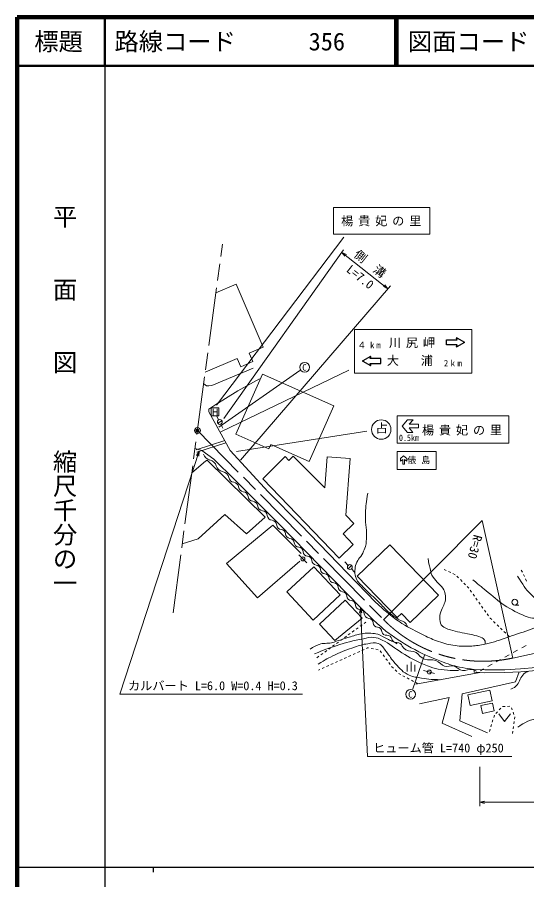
# Model space of a CAD drawing. Units: millimetres, scale not verified. Extents: x 40000 to 680000, y 20000 to 380000.
# Drawn here: x 40000 to 144845, y 202409 to 380000 of the extents above; entities that cross this region are included whole.
import ezdxf
from ezdxf.enums import TextEntityAlignment as Align

# ---------------------------------------------------------------- set-up
doc = ezdxf.new("R2010")
doc.units = ezdxf.units.MM
doc.header["$LTSCALE"] = 1000
doc.header["$PDMODE"] = 32
doc.header["$PDSIZE"] = 500
doc.linetypes.add('CHAIN', pattern=[18.5, 12, -1.5, 3.5, -1.5])
for name, color, linetype, lineweight in [('M-BGD', 7, 'Continuous', 13), ('M-BMK', 2, 'CHAIN', 13), ('M-BMK-SRVR', 3, 'Continuous', 13), ('M-STR-HTXT', 7, 'Continuous', 13), ('M-STR-STRC', 7, 'Continuous', 13), ('M-TTL', 2, 'Continuous', 140), ('M-TTL-BAND', 7, 'Continuous', 25), ('M-TTL-LINE', 7, 'Continuous', 50), ('M-TTL-TXT', 7, 'Continuous', 13)]:
    doc.layers.add(name, color=color, linetype=linetype, lineweight=lineweight)
doc.layers.add('M-OTRS', color=6, linetype='Continuous')
doc.styles.add('@ＭＳ ゴシック', font='')
doc.styles.add('ＭＳ ゴシック', font='')
doc.styles.get('@ＭＳ ゴシック').set_extended_font_data('@MS Gothic')
doc.styles.get('ＭＳ ゴシック').set_extended_font_data('MS Gothic')

msp = doc.modelspace()

# ---------------------------------------------------------------- linework, layer by layer
at = {"layer": 'M-BGD'}
for p, q in [((85038, 325029), (80866, 323223)), ((90637, 312095), (85038, 325029)), ((87716, 310830), (90637, 312095)), ((88472, 309084), (87716, 310830)), ((78685, 306921), (85252, 309764)), ((85252, 309764), (86008, 308017)), ((86008, 308017), (88472, 309084)), ((88559, 307759), (80023, 304172)), ((81455, 295605), (98156, 307250)), ((84998, 294126), (90475, 306486)), ((89816, 305565), (85393, 303093)), ((90475, 306486), (105157, 299979)), ((78698, 304312), (78365, 304526)), ((78967, 304140), (78698, 304312)), ((79430, 304107), (78967, 304140)), ((80023, 304172), (79430, 304107)), ((85393, 303093), (80881, 300276)), ((80881, 300276), (79438, 299318)), ((79438, 299318), (79394, 298769)), ((79394, 298769), (83811, 290826)), ((81490, 299556), (79890, 299556)), ((79890, 299556), (79890, 297956)), ((80323, 298024), (80323, 299384)), ((80323, 298756), (81116, 298756)), ((81116, 299392), (81116, 298029)), ((81490, 297956), (81490, 299556)), ((105157, 299979), (100084, 288534)), ((79890, 297956), (81490, 297956)), ((81443, 297108), (81063, 297835)), ((81245, 296441), (82132, 296904)), ((81916, 296227), (82335, 295423)), ((91767, 291126), (84998, 294126)), ((82685, 292851), (76784, 290951)), ((82922, 292402), (76937, 290475)), ((92172, 292041), (91767, 291126)), ((100084, 288534), (92172, 292041)), ((76585, 291220), (77966, 290820)), ((77966, 290820), (80456, 289027)), ((83811, 290826), (91623, 282267)), ((95103, 289552), (90551, 284984)), ((95920, 288738), (95103, 289552)), ((96773, 289594), (95920, 288738)), ((103291, 283100), (96773, 289594)), ((103776, 289478), (103291, 283100)), ((108476, 289121), (103776, 289478)), ((78745, 288571), (75909, 286168)), ((79111, 288792), (78745, 288571)), ((91041, 277078), (79111, 288792)), ((80456, 289027), (84786, 284787)), ((107590, 277464), (108476, 289121)), ((84786, 284787), (93963, 275565)), ((90551, 284984), (106277, 268658)), ((91623, 282267), (98270, 275568)), ((82745, 277582), (77248, 272627)), ((87187, 273657), (82745, 277582)), ((91041, 277078), (87187, 273657)), ((109253, 275738), (107590, 277464)), ((83066, 267560), (92625, 275410)), ((92625, 275410), (98441, 269559)), ((93963, 275565), (110717, 258429)), ((98270, 275568), (113808, 259513)), ((107046, 273613), (109253, 275738)), ((109152, 271427), (107046, 273613)), ((77248, 272627), (73959, 271593)), ((106277, 268658), (109152, 271427)), ((116671, 271378), (109953, 264905)), ((126695, 260974), (116671, 271378)), ((98494, 268742), (97925, 269317)), ((98494, 268742), (99064, 268181)), ((99064, 268181), (99574, 267665)), ((89463, 260472), (83066, 267560)), ((98150, 267996), (89463, 260472)), ((101052, 266869), (95466, 261679)), ((106455, 261054), (101052, 266869)), ((108098, 267143), (107412, 267888)), ((108081, 266448), (108816, 267126)), ((108784, 266416), (109397, 265749)), ((109953, 264905), (118163, 256384)), ((128294, 266096), (127845, 266315)), ((129193, 265656), (128744, 265876)), ((130091, 265216), (129642, 265436)), ((130833, 264561), (130483, 264918)), ((143951, 265719), (143732, 266169)), ((144390, 264821), (144170, 265270)), ((131533, 263846), (131183, 264203)), ((132233, 263132), (131883, 263489)), ((144828, 263922), (144609, 264371)), ((95466, 261679), (100869, 255863)), ((132901, 262449), (132583, 262775)), ((132927, 262413), (132901, 262449)), ((133510, 261600), (133219, 262007)), ((134092, 260788), (133801, 261194)), ((100869, 255863), (106455, 261054)), ((107449, 259999), (102202, 255049)), ((110954, 256284), (107449, 259999)), ((120888, 255380), (126695, 260974)), ((134675, 259975), (134384, 260381)), ((135258, 259162), (134966, 259568)), ((110717, 258429), (113027, 256117)), ((135840, 258349), (135549, 258756)), ((136423, 257537), (136132, 257943)), ((142384, 258964), (143184, 258964)), ((110954, 256284), (105358, 251703)), ((118163, 256384), (119074, 257262)), ((119074, 257262), (120888, 255380)), ((137005, 256724), (136714, 257130)), ((137317, 256289), (137297, 256317)), ((137650, 255965), (137317, 256289)), ((102202, 255049), (105358, 251703)), ((110149, 254297), (109744, 254002)), ((110957, 254885), (110553, 254591)), ((111766, 255473), (111362, 255179)), ((138367, 255267), (138008, 255616)), ((139083, 254569), (138725, 254918)), ((139800, 253872), (139441, 254221)), ((107723, 252532), (107319, 252237)), ((108532, 253120), (108127, 252826)), ((109340, 253708), (108936, 253414)), ((140516, 253174), (140158, 253523)), ((141233, 252476), (140874, 252825)), ((105297, 250767), (104893, 250472)), ((106106, 251355), (105701, 251061)), ((106914, 251943), (106510, 251649)), ((144698, 250676), (143824, 250189)), ((102871, 249002), (102467, 248707)), ((103680, 249590), (103276, 249296)), ((104488, 250178), (104084, 249884)), ((109563, 249016), (109107, 248809)), ((110473, 249430), (110018, 249223)), ((111383, 249844), (110928, 249637)), ((112093, 250167), (111838, 250051)), ((112310, 250128), (112093, 250167)), ((113294, 249952), (112802, 250040)), ((114278, 249775), (113786, 249863)), ((114971, 249130), (114674, 249532)), ((115564, 248325), (115267, 248727)), ((123793, 248662), (121378, 241730)), ((141204, 248729), (140330, 248242)), ((142951, 249703), (142077, 249216)), ((102063, 248413), (101658, 248119)), ((105011, 246945), (104556, 246738)), ((105922, 247359), (105466, 247152)), ((106832, 247773), (106377, 247566)), ((107742, 248188), (107287, 247981)), ((108652, 248602), (108197, 248395)), ((116157, 247520), (115861, 247922)), ((116750, 246715), (116454, 247117)), ((121028, 245255), (121028, 247255)), ((139457, 247756), (138583, 247269)), ((102281, 245703), (102025, 245587)), ((103191, 246117), (102736, 245910)), ((104101, 246531), (103646, 246324)), ((117073, 246278), (117047, 246312)), ((117403, 245962), (117073, 246278)), ((118128, 245273), (117766, 245618)), ((120228, 245255), (120228, 246655)), ((121828, 245255), (121828, 246655)), ((135195, 245079), (122050, 242705)), ((124396, 245290), (123618, 245514)), ((124396, 245290), (125168, 245079)), ((125168, 245079), (125864, 244879)), ((134019, 245127), (134044, 245727)), ((135963, 245808), (135313, 245446)), ((137710, 246782), (136836, 246295)), ((143293, 245212), (142519, 243171)), ((118599, 244824), (118490, 244928)), ((118907, 244659), (118599, 244824)), ((119789, 244188), (119348, 244424)), ((120671, 243717), (120230, 243952)), ((121553, 243245), (121112, 243481)), ((122435, 242774), (121994, 243010)), ((142519, 243171), (131561, 240723)), ((122770, 238640), (128913, 239912)), ((128913, 239912), (127459, 234642)), ((131561, 240723), (131052, 235150)), ((137264, 241418), (132725, 240481)), ((132725, 240481), (133174, 238305)), ((137713, 239242), (137264, 241418)), ((133174, 238305), (137713, 239242)), ((137829, 238768), (135406, 238268)), ((135406, 238268), (135736, 236671)), ((138159, 237172), (137829, 238768)), ((139885, 238086), (140384, 238100)), ((140884, 238114), (141384, 238128)), ((135736, 236671), (138159, 237172)), ((138040, 235797), (138184, 236276)), ((138509, 236651), (138849, 237017)), ((139071, 236578), (140271, 234978)), ((139190, 237383), (139531, 237748)), ((140271, 234978), (141471, 236578)), ((141680, 237835), (141860, 237368)), ((142040, 236902), (142220, 236435)), ((127459, 234642), (133565, 231916)), ((131052, 235150), (136759, 232666)), ((137753, 234839), (137897, 235318)), ((142253, 234976), (142188, 234480)), ((142384, 235967), (142319, 235471)), ((137178, 232923), (137322, 233402)), ((137466, 233881), (137609, 234360)), ((141992, 232993), (141927, 232497)), ((142123, 233984), (142058, 233488))]:
    msp.add_line(p, q, dxfattribs=at)
for points in [[(134019, 245127), (136190, 245038), (140328, 245064), (143599, 245227), (146857, 245512), (150334, 245952), (154858, 246906), (158329, 247853), (164299, 249795), (167714, 250836), (170739, 251804), (172721, 252382), (176421, 253267), (181785, 254530), (184571, 255126), (188430, 255917)], [(134044, 245727), (136200, 245638), (140311, 245664), (143558, 245826), (146793, 246108), (150234, 246544), (154717, 247489), (158158, 248428), (164118, 250367), (167535, 251409), (170564, 252378), (172567, 252963), (176282, 253851), (181654, 255115), (184448, 255713), (188309, 256504)]]:
    msp.add_lwpolyline(points, dxfattribs=at)
for centre, radius in [((99129, 307932), 1000), ((81689, 296672), 500), ((98785, 268467), 400), ((108449, 266787), 500), ((142384, 259564), 600), ((124784, 245193), 400), ((120937, 240593), 1000)]:
    msp.add_circle(centre, radius, dxfattribs=at)
for centre, radius, start, end in [((79970, 290501), 1696, 195.93785, 258.95655), ((79321, 287173), 1696, 15.93785, 78.95655), ((82581, 288104), 1696, 195.93785, 258.95655), ((81932, 284776), 1696, 15.93785, 78.95655), ((84647, 285348), 1090, 185.57891, 264.75232), ((84448, 283177), 1090, 5.57891, 84.75232), ((86618, 283389), 1090, 185.57891, 264.75232), ((86418, 281217), 1090, 5.57891, 84.75232), ((88588, 281429), 1090, 185.57891, 264.75232), ((88389, 279258), 1090, 5.57891, 84.75232), ((90559, 279470), 1090, 185.57891, 264.75232), ((90359, 277299), 1090, 5.57891, 84.75232), ((92529, 277511), 1090, 185.57891, 264.75232), ((92330, 275340), 1090, 5.57891, 84.75232), ((94363, 275479), 949, 181.97399, 267.09401), ((94267, 273583), 949, 1.97399, 87.09401), ((96164, 273649), 949, 181.97399, 267.09401), ((96067, 271753), 949, 1.97399, 87.09401), ((97964, 271818), 949, 181.97399, 267.09401), ((97868, 269923), 949, 1.97399, 87.09401), ((99765, 269988), 949, 181.97399, 267.09401), ((99669, 268093), 949, 1.97399, 87.09401), ((101566, 268158), 949, 181.97399, 267.09401), ((101469, 266262), 949, 1.97399, 87.09401), ((103366, 266328), 949, 181.97399, 267.09401), ((103270, 264432), 949, 1.97399, 87.09401), ((105167, 264498), 949, 181.97399, 267.09401), ((105071, 262602), 949, 1.97399, 87.09401), ((106968, 262667), 949, 181.97399, 267.09401), ((106872, 260772), 949, 1.97399, 87.09401), ((108768, 260837), 949, 181.97399, 267.09401), ((108672, 258942), 949, 1.97399, 87.09401), ((110569, 259007), 949, 181.97399, 267.09401), ((110473, 257111), 949, 1.97399, 87.09401), ((112370, 257177), 949, 181.97399, 267.09401), ((112274, 255281), 949, 1.97399, 87.09401), ((114170, 255347), 949, 181.97399, 267.09401), ((114074, 253451), 949, 1.97399, 87.09401), ((115948, 253674), 945, 191.62822, 276.94979), ((116177, 251798), 945, 11.62822, 96.94979), ((118027, 252179), 945, 191.62822, 276.94979), ((118256, 250304), 945, 11.62822, 96.94979), ((121128, 251813), 2351, 214.12252, 267.44872), ((120918, 247116), 2351, 34.12252, 87.44872), ((124732, 250298), 2638, 224.9525, 275.24), ((125214, 245044), 2638, 44.9525, 95.24), ((128440, 248269), 1923, 225.04117, 284.12397), ((129378, 244539), 1923, 45.04117, 104.12397), ((131940, 247450), 1962, 232.19735, 290.67745), ((133325, 243779), 1962, 52.19735, 110.67745)]:
    msp.add_arc(centre, radius, start, end, dxfattribs=at)
for points, knots in [([(120286, 254556), (120215, 254791), (120146, 254889), (120022, 255082), (119625, 255702), (119022, 255649), (118414, 256063), (117662, 256577), (117207, 256825), (116524, 257427), (115620, 258223), (115217, 258777), (114359, 259624), (113219, 260749), (112493, 261292), (111403, 262467), (110695, 263230), (110065, 263552), (109723, 264534), (109394, 265478), (109448, 266109), (109632, 267091), (109846, 268232), (110582, 268637), (111086, 269684), (111333, 270196), (111515, 270472), (111657, 271022), (111867, 271833), (111842, 272318), (111867, 273155), (111924, 274998), (111561, 276029), (111647, 277871), (111723, 279500), (111818, 280111), (112156, 282014)], [0, 0, 0, 0, 1, 1, 1, 2, 2, 2, 3, 3, 3, 4, 4, 4, 5, 5, 5, 6, 6, 6, 7, 7, 7, 8, 8, 8, 9, 9, 9, 10, 10, 10, 11, 11, 11, 12, 12, 12, 12]), ([(113808, 259513), (115005, 258386), (115350, 258059), (116409, 257209), (117449, 256374), (118036, 255899), (119171, 255198), (120863, 254152), (121860, 253641), (123654, 252781), (124827, 252218), (125467, 251842), (126707, 251448), (128024, 251029), (128778, 250811), (130148, 250624), (131301, 250467), (131963, 250460), (133126, 250517), (134224, 250571), (134841, 250651), (135921, 250856), (137711, 251198), (138667, 251600), (140402, 252161), (144173, 253381), (146234, 254219), (149949, 255602), (152790, 256659), (154361, 257307), (157200, 258370), (159449, 259213), (160778, 259515), (162967, 260502), (164449, 261171), (165295, 261559), (166614, 262511), (167959, 263482), (168673, 264091), (169861, 265249), (170630, 265999), (171046, 266454), (171630, 267357), (171933, 267826), (172047, 268004), (172346, 268594)], [0, 0, 0, 0, 1, 1, 1, 2, 2, 2, 3, 3, 3, 4, 4, 4, 5, 5, 5, 6, 6, 6, 7, 7, 7, 8, 8, 8, 9, 9, 9, 10, 10, 10, 11, 11, 11, 12, 12, 12, 13, 13, 13, 14, 14, 14, 15, 15, 15, 15]), ([(136277, 250926), (136305, 251249), (136336, 251451), (136182, 251724), (136053, 251954), (135921, 252057), (135694, 252191), (135150, 252511), (134777, 252561), (134165, 252715), (133569, 252865), (133227, 252910), (132628, 253045), (131055, 253402), (130147, 253516), (128618, 254032), (128161, 254186), (127873, 254268), (127520, 254597), (127086, 255000), (127024, 255415), (126954, 256002), (126881, 256615), (126974, 256978), (127148, 257569), (127312, 258126), (127561, 258378), (127768, 258920), (127930, 259346), (128047, 259584), (128107, 260035), (128167, 260486), (128144, 260751), (128059, 261198), (127961, 261708), (127860, 261998), (127590, 262442), (127249, 263003), (126850, 263155), (126429, 263659), (125965, 264212), (125672, 264510), (125338, 265149), (125078, 265647), (125077, 265986), (124938, 266530), (124738, 267315), (124701, 267595), (124539, 268566)], [0, 0, 0, 0, 1, 1, 1, 2, 2, 2, 3, 3, 3, 4, 4, 4, 5, 5, 5, 6, 6, 6, 7, 7, 7, 8, 8, 8, 9, 9, 9, 10, 10, 10, 11, 11, 11, 12, 12, 12, 13, 13, 13, 14, 14, 14, 15, 15, 15, 16, 16, 16, 16]), ([(164359, 261192), (164262, 261301), (164194, 261334), (164076, 261408), (163543, 261740), (163096, 261462), (162468, 261441), (161714, 261415), (161302, 261255), (160575, 261050), (158286, 260404), (157090, 259768), (154805, 259106), (154037, 258884), (153594, 258794), (152802, 258686), (151926, 258567), (151419, 258527), (150540, 258622), (149586, 258724), (148987, 258701), (148142, 259155), (147102, 259712), (146661, 260259), (145815, 261081), (144469, 262389), (144111, 263092), (142944, 264934)], [0, 0, 0, 0, 1, 1, 1, 2, 2, 2, 3, 3, 3, 4, 4, 4, 5, 5, 5, 6, 6, 6, 7, 7, 7, 8, 8, 8, 9, 9, 9, 9]), ([(150680, 255916), (150520, 256051), (150449, 256093), (150285, 256182), (149950, 256364), (149718, 256451), (149338, 256419), (149041, 256393), (148893, 256279), (148598, 256239), (147959, 256152), (147588, 256135), (146947, 256203), (146245, 256278), (145835, 256276), (145164, 256491), (143350, 257073), (142416, 257653), (140778, 258624), (139151, 259588), (138404, 260378), (136925, 261556), (135668, 262557), (135263, 262893), (133751, 264173)], [0, 0, 0, 0, 1, 1, 1, 2, 2, 2, 3, 3, 3, 4, 4, 4, 5, 5, 5, 6, 6, 6, 7, 7, 7, 8, 8, 8, 8]), ([(113027, 256117), (113697, 255480), (113887, 255311), (114455, 254813), (115386, 253996), (115915, 253541), (116926, 252826), (119058, 251318), (120314, 250540), (122645, 249363), (124547, 248402), (125664, 247961), (127661, 247218), (129139, 246668), (129986, 246378), (131535, 246082), (132507, 245896), (132868, 245838), (134044, 245727)], [0, 0, 0, 0, 1, 1, 1, 2, 2, 2, 3, 3, 3, 4, 4, 4, 5, 5, 5, 6, 6, 6, 6]), ([(118167, 251007), (117170, 251502), (116916, 251629), (116110, 252019), (115355, 252385), (114975, 252704), (114172, 252945), (113650, 253102), (113336, 253115), (112793, 253150), (112155, 253191), (111790, 253203), (111156, 253115), (110120, 252971), (109564, 252753), (108561, 252458), (107797, 252234), (107381, 252069), (106622, 251828), (105857, 251586), (105442, 251402), (104660, 251222), (103681, 250998), (103061, 251196), (102115, 250859), (101350, 250586), (101035, 250402), (100274, 249890)], [0, 0, 0, 0, 1, 1, 1, 2, 2, 2, 3, 3, 3, 4, 4, 4, 5, 5, 5, 6, 6, 6, 7, 7, 7, 8, 8, 8, 9, 9, 9, 9]), ([(130813, 245520), (129776, 245462), (129423, 245489), (128535, 245552), (126620, 245689), (125536, 245983), (123754, 246699), (121858, 247461), (120887, 248104), (119134, 249155), (117524, 250119), (116800, 250970), (115101, 251766), (114457, 252067), (114074, 252252), (113367, 252315), (112538, 252388), (112072, 252194), (111256, 252035), (109015, 251599), (107766, 251289), (105594, 250585), (103845, 250018), (103236, 249785), (101184, 248937)], [0, 0, 0, 0, 1, 1, 1, 2, 2, 2, 3, 3, 3, 4, 4, 4, 5, 5, 5, 6, 6, 6, 7, 7, 7, 8, 8, 8, 8]), ([(143011, 233816), (143601, 234280), (143854, 234405), (144428, 234725), (146113, 235664), (147312, 235590), (149190, 236034), (151561, 236593), (152998, 236497), (155296, 237306), (157123, 237949), (158010, 238643), (159803, 239377), (162383, 240434), (163871, 240943), (166563, 241667), (168354, 242149), (169365, 242731), (171216, 242612), (172442, 242533), (173067, 242105), (174269, 241849), (175228, 241645), (175761, 241448), (176740, 241413), (178198, 241361), (179019, 241560), (180448, 241849), (182602, 242285), (183743, 242807), (185821, 243524), (187846, 244223), (189140, 244340), (190934, 245511), (191506, 245884), (191922, 246096), (192194, 246722), (192522, 247478), (192408, 247989), (192509, 248806), (192619, 249703), (192450, 250249), (192727, 251108), (192972, 251870), (193177, 252188), (193688, 252918)], [0, 0, 0, 0, 1, 1, 1, 2, 2, 2, 3, 3, 3, 4, 4, 4, 5, 5, 5, 6, 6, 6, 7, 7, 7, 8, 8, 8, 9, 9, 9, 10, 10, 10, 11, 11, 11, 12, 12, 12, 13, 13, 13, 14, 14, 14, 15, 15, 15, 15]), ([(127039, 243606), (125551, 243623), (124762, 243641), (123196, 243929), (122202, 244112), (121603, 244110), (120676, 244511), (119325, 245095), (118808, 245870), (117792, 246934), (116957, 247809), (116709, 248483), (115926, 249406), (115338, 250100), (115145, 250733), (114303, 251078), (113514, 251400), (112967, 251116), (112122, 251005), (111047, 250863), (110465, 250647), (109432, 250314), (107823, 249796), (106940, 249435), (105410, 248715), (104000, 248051), (103516, 247775), (101897, 246825)], [0, 0, 0, 0, 1, 1, 1, 2, 2, 2, 3, 3, 3, 4, 4, 4, 5, 5, 5, 6, 6, 6, 7, 7, 7, 8, 8, 8, 9, 9, 9, 9]), ([(145284, 245374), (144821, 245182), (144625, 245087), (144281, 244794), (143871, 244446), (143748, 244141), (143473, 243679), (143223, 243260), (143208, 242949), (142907, 242565), (142511, 242057), (142179, 241932), (141550, 241628)], [0, 0, 0, 0, 1, 1, 1, 2, 2, 2, 3, 3, 3, 4, 4, 4, 4])]:
    msp.add_open_spline(points, degree=3, knots=knots, dxfattribs=at)
at = {"layer": 'M-BMK'}
for p, q in [((72058, 257382), (82212, 333281)), ((77078, 294910), (115344, 256008)), ((141977, 248063), (181327, 256713))]:
    msp.add_line(p, q, dxfattribs=at)
msp.add_arc((135825, 276050), 28656, 224.52722, 282.39868, dxfattribs=at)
at = {"layer": 'M-BMK-SRVR'}
msp.add_circle((77078, 294910), 600, dxfattribs=at)
at = {"layer": 'M-OTRS'}
msp.add_point((77078, 294910), dxfattribs=at)
at = {"layer": 'M-STR-HTXT'}
for p, q in [((105095, 340828), (124922, 340828)), ((105095, 335339), (105095, 340828)), ((124922, 340828), (124922, 335339)), ((80984, 300143), (107236, 334703)), ((124922, 335339), (105095, 335339)), ((82485, 297387), (107148, 332088)), ((106796, 331594), (116277, 324114)), ((106796, 331594), (107426, 330778)), ((106796, 331594), (107736, 331170)), ((85940, 288808), (116807, 324731)), ((116277, 324114), (115337, 324537)), ((116277, 324114), (115647, 324930)), ((133513, 315679), (109415, 315679)), ((109415, 315679), (109415, 306683)), ((133513, 306683), (133513, 315679)), ((81872, 294614), (108211, 307322)), ((109415, 306683), (133513, 306683)), ((77433, 290635), (61109, 240594)), ((77433, 290635), (76885, 289762)), ((77433, 290635), (77360, 289607)), ((115396, 255955), (135672, 276385)), ((135672, 276385), (141977, 248063)), ((110626, 258337), (110424, 257327)), ((110626, 258337), (112084, 227774)), ((110626, 258337), (110923, 257350)), ((61109, 240594), (98670, 240594)), ((112084, 227774), (141780, 227774)), ((135158, 225670), (135158, 217555)), ((135158, 218362), (136158, 218612)), ((135158, 218362), (188430, 218362)), ((135158, 218362), (136158, 218112))]:
    msp.add_line(p, q, dxfattribs=at)
at = {"layer": 'M-STR-HTXT', "lineweight": 25}
for p, q in [((128311, 312567), (128311, 313567)), ((128311, 313567), (130511, 313567)), ((130511, 312567), (128311, 312567)), ((130511, 313567), (130363, 313937)), ((130363, 312198), (130511, 312567)), ((130433, 313999), (132032, 313111)), ((132032, 313023), (130433, 312135)), ((112694, 310144), (111096, 309256)), ((111096, 309169), (112694, 308281)), ((112617, 309713), (112765, 310082)), ((114817, 309713), (112617, 309713)), ((114817, 308713), (114817, 309713)), ((112765, 308343), (112617, 308713)), ((112617, 308713), (114817, 308713))]:
    msp.add_line(p, q, dxfattribs=at)
for centre, start, end in [((130409, 313955), 60.9454, 201.80141), ((132008, 313067), 299.0546, 60.9454), ((130409, 312179), 158.19859, 299.0546), ((111120, 309213), 119.0546, 240.9454), ((112718, 310101), 338.19859, 119.0546), ((112718, 308325), 240.9454, 21.80141)]:
    msp.add_arc(centre, 50, start, end, dxfattribs=at)
at = {"layer": 'M-STR-STRC'}
for p, q in [((141163, 297935), (118167, 297935)), ((118167, 292277), (118167, 297935)), ((120330, 297122), (119219, 295819)), ((121440, 297121), (120330, 297122)), ((120645, 296188), (121440, 297121)), ((141167, 297935), (141163, 292277)), ((120327, 294514), (119219, 295819)), ((120645, 296188), (122570, 296187)), ((120645, 295448), (122570, 295447)), ((120645, 295448), (121438, 294514)), ((122570, 296187), (122570, 295817)), ((122570, 295447), (122570, 295817)), ((85107, 290561), (111935, 294787)), ((121438, 294514), (120327, 294514)), ((141163, 292277), (118167, 292277)), ((118180, 290593), (126180, 290593)), ((118180, 286911), (118180, 290593)), ((118864, 289120), (119517, 289674)), ((120168, 289119), (119517, 289674)), ((126180, 286911), (126180, 290593)), ((118864, 288565), (118864, 289120)), ((119331, 288961), (118864, 288565)), ((119331, 288961), (119330, 287999)), ((119330, 287999), (119515, 287999)), ((119700, 287999), (119515, 287999)), ((119701, 288961), (119700, 287999)), ((119701, 288961), (120168, 288564)), ((120168, 288564), (120168, 289119)), ((126180, 286911), (118180, 286911))]:
    msp.add_line(p, q, dxfattribs=at)
msp.add_circle((114910, 295106), 2000, dxfattribs=at)
at = {"layer": 'M-TTL'}
for p, q in [((40000, 380000), (40000, 20000)), ((680000, 380000), (40000, 380000))]:
    msp.add_line(p, q, dxfattribs=at)
at = {"layer": 'M-TTL-BAND'}
for p, q in [((58000, 370000), (58000, 20000)), ((40000, 205000), (579000, 205000)), ((68000, 205000), (68000, 204000))]:
    msp.add_line(p, q, dxfattribs=at)
at = {"layer": 'M-TTL-LINE'}
for p, q in [((58000, 380000), (58000, 370000)), ((117750, 380000), (117750, 370000)), ((118250, 380000), (118250, 370000)), ((40000, 370000), (680000, 370000))]:
    msp.add_line(p, q, dxfattribs=at)

# ---------------------------------------------------------------- texts
at = {"layer": 'M-BGD', "style": 'ＭＳ ゴシック'}
for p in [(99099, 307902), (120907, 240563)]:
    msp.add_text('C', height=1320, dxfattribs=at).set_placement(p, align=Align.MIDDLE_CENTER)
at = {"layer": 'M-STR-HTXT', "style": 'ＭＳ ゴシック'}
for s, p in [('側\u3000溝', (111722, 328089)), ('L=7.0', (109675, 325378))]:
    msp.add_text(s, height=1833, rotation=321.73, dxfattribs=at).set_placement(p, align=Align.BOTTOM_CENTER)
msp.add_text('R=30', height=1833, rotation=255.146, dxfattribs=at).set_placement((134845, 273356), align=Align.MIDDLE_LEFT)
for s, p in [('カルバート L=6.0 W=0.4 H=0.3', (62796, 240894)), ('ヒューム管 L=740 φ250', (113239, 228074))]:
    msp.add_text(s, height=1833, dxfattribs=at).set_placement(p, align=Align.BOTTOM_LEFT)
for s, insert, char_height, attachment_point in [('\\T1.4;楊貴妃の里', (106652, 336948), 1833, 7), ('\\T1.42;４km', (109978, 311830), 1320, 7), ('\\T1.4;川尻岬', (116478, 311852), 1833, 7), ('\\T1.4;大\u3000浦', (121293, 309210), 1833, 5), ('\\T1.56;2km', (127790, 308098), 1320, 7)]:
    msp.add_mtext(s, dxfattribs=dict(at, insert=insert, char_height=char_height, attachment_point=attachment_point))
at = {"layer": 'M-STR-STRC', "style": 'ＭＳ ゴシック'}
msp.add_text('占', height=1832, dxfattribs=at).set_placement((113744, 293935), align=Align.BOTTOM_LEFT)
at = {"layer": 'M-STR-STRC', "style": 'ＭＳ ゴシック', "width": 0.8}
msp.add_text('0.5km', height=1320, dxfattribs=at).set_placement((120614, 292349), align=Align.BOTTOM_CENTER)
at = {"layer": 'M-STR-STRC', "style": 'ＭＳ ゴシック'}
for s, insert, char_height, attachment_point in [('\\T1.4;楊貴妃の里', (123275, 293871), 1833, 7), ('\\T1.56;俵島', (123143, 288744), 1320, 5)]:
    msp.add_mtext(s, dxfattribs=dict(at, insert=insert, char_height=char_height, attachment_point=attachment_point))
at = {"layer": 'M-TTL-BAND', "style": '@ＭＳ ゴシック'}
for s, p in [('平\u3000\u3000面\u3000\u3000図', (49777, 306475)), ('縮尺千分の一', (49777, 261030))]:
    msp.add_text(s, height=3666, rotation=270, dxfattribs=at).set_placement(p, align=Align.MIDDLE_RIGHT)
at = {"layer": 'M-TTL-TXT', "style": 'ＭＳ ゴシック'}
msp.add_text('標題', height=3666, dxfattribs=at).set_placement((48500, 375000), align=Align.MIDDLE_CENTER)
for s, p in [('路線コード      356', (60000, 375000)), ('図面コード      2-0', (120380, 375000))]:
    msp.add_text(s, height=3666, dxfattribs=at).set_placement(p, align=Align.MIDDLE_LEFT)

doc.saveas('drawing.dxf')
